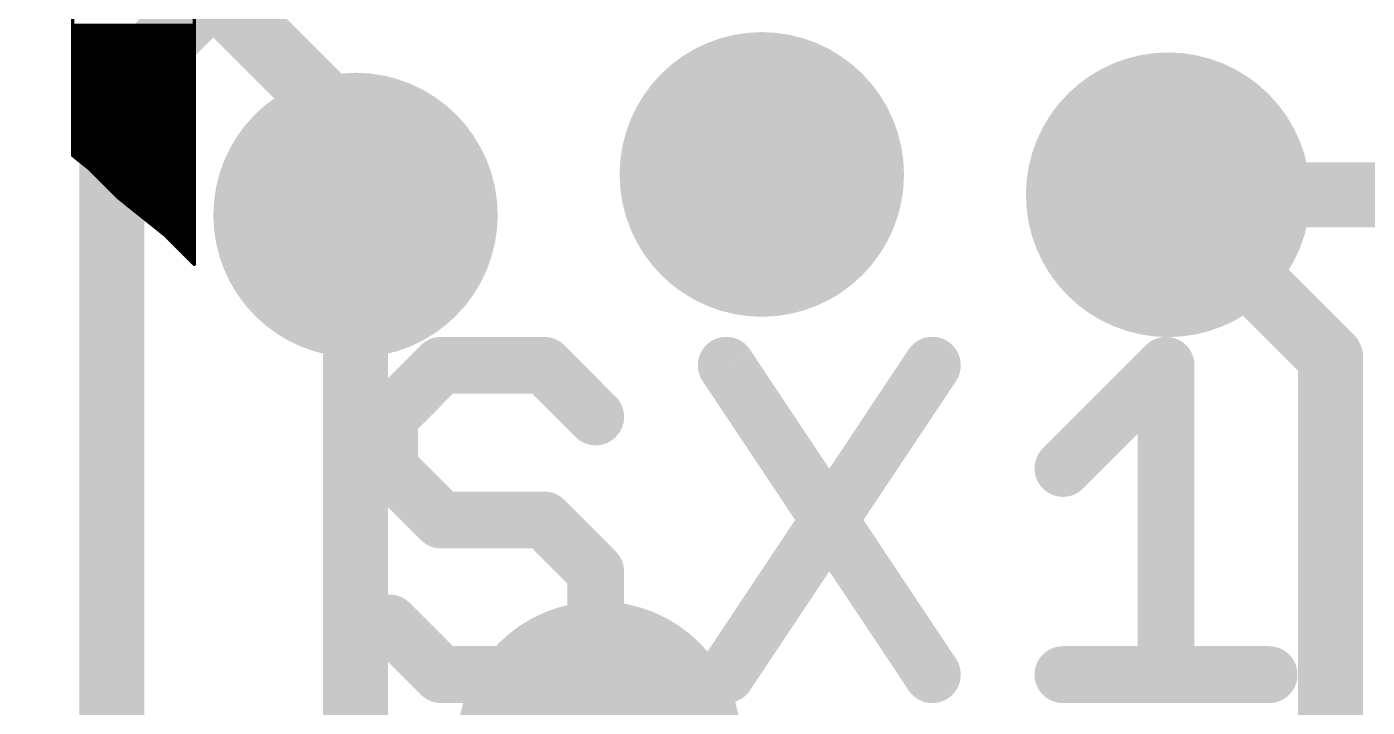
# Model space of a CAD drawing. Extents: x -33 to 74, y -18 to 36.
# Drawn here: x 8.625 to 12.814, y 20.18 to 22.305 of the extents above; entities that cross this region are included whole.
import ezdxf

# ---------------------------------------------------------------- set-up
doc = ezdxf.new("R2010")
doc.units = 0
for name, color, linetype in [('1', 12, 'CONTINUOUS'), ('16', 132, 'CONTINUOUS'), ('18', 110, 'CONTINUOUS'), ('21', 41, 'CONTINUOUS')]:
    doc.layers.add(name, color=color, linetype=linetype)

# ---------------------------------------------------------------- blocks, each defined once
blk = doc.blocks.new('ROUNDV')
at = {"const_width": 0.5}
blk.add_lwpolyline([(0, -0.25, 1), (0, 0.25, 1), (0, -0.25)], format="xyb", dxfattribs=at)

msp = doc.modelspace()

# ---------------------------------------------------------------- linework, layer by layer
at = {"layer": '1', "const_width": 0.2032}
for points in [[(9.652, 21.971), (7.112, 24.511)], [(9.652, 21.717), (9.652, 21.971)], [(12.7, 21.2725), (12.192, 21.7805)], [(12.7, 17.215), (12.7, 21.2725)]]:
    msp.add_lwpolyline(points, dxfattribs=at)
at = {"layer": '1', "const_width": 0.1016}
for points in [[(9.7028, 21.971, 1), (9.6012, 21.971)], [(9.6161, 21.9351, 1), (9.6879, 22.0069)], [(12.2279, 21.8164, 1), (12.1561, 21.7446)], [(9.6012, 21.717, 1), (9.7028, 21.717)], [(12.7508, 21.2725, 1), (12.6492, 21.2725)], [(12.6641, 21.2366, 1), (12.7359, 21.3084)]]:
    msp.add_lwpolyline(points, format="xyb", dxfattribs=at)
at = {"layer": '16', "const_width": 0.2032}
for points in [[(9.906, 23.114), (8.89, 22.098)], [(8.89, 22.098), (8.89, 12.065)], [(14.351, 21.7805), (12.192, 21.7805)], [(9.652, 11.049), (9.652, 21.717)]]:
    msp.add_lwpolyline(points, dxfattribs=at)
at = {"layer": '16', "const_width": 0.1016}
for points in [[(8.9408, 22.098, 1), (8.8392, 22.098)], [(8.8541, 22.1339, 1), (8.9259, 22.0621)], [(12.192, 21.8313, 1), (12.192, 21.7297)], [(9.7028, 21.717, 1), (9.6012, 21.717)]]:
    msp.add_lwpolyline(points, format="xyb", dxfattribs=at)
at = {"layer": '21'}
for points, const_width in [([(8.768, 21.903), (8.768, 23.753)], 0.01), ([(9.148, 22.583), (9.148, 21.563)], 0.01), ([(8.768, 22.31), (9.148, 22.31)], 0.01), ([(8.768, 22.3), (9.148, 22.3)], 0.01), ([(8.768, 22.29), (9.148, 22.29)], 0.01), ([(8.768, 22.28), (9.148, 22.28)], 0.01), ([(8.768, 22.27), (9.148, 22.27)], 0.01), ([(8.768, 22.26), (9.148, 22.26)], 0.01), ([(8.768, 22.25), (9.148, 22.25)], 0.01), ([(8.768, 22.24), (9.148, 22.24)], 0.01), ([(8.768, 22.23), (9.148, 22.23)], 0.01), ([(8.768, 22.22), (9.148, 22.22)], 0.01), ([(8.768, 22.21), (9.148, 22.21)], 0.01), ([(8.768, 22.2), (9.148, 22.2)], 0.01), ([(8.768, 22.19), (9.148, 22.19)], 0.01), ([(8.768, 22.18), (9.148, 22.18)], 0.01), ([(8.768, 22.17), (9.148, 22.17)], 0.01), ([(8.768, 22.16), (9.148, 22.16)], 0.01), ([(8.768, 22.15), (9.148, 22.15)], 0.01), ([(8.768, 22.14), (9.148, 22.14)], 0.01), ([(8.768, 22.13), (9.148, 22.13)], 0.01), ([(8.768, 22.12), (9.148, 22.12)], 0.01), ([(8.768, 22.11), (9.148, 22.11)], 0.01), ([(8.768, 22.1), (9.148, 22.1)], 0.01), ([(8.768, 22.09), (9.148, 22.09)], 0.01), ([(8.768, 22.08), (9.148, 22.08)], 0.01), ([(8.768, 22.07), (9.148, 22.07)], 0.01), ([(8.768, 22.06), (9.148, 22.06)], 0.01), ([(8.768, 22.05), (9.148, 22.05)], 0.01), ([(8.768, 22.04), (9.148, 22.04)], 0.01), ([(8.768, 22.03), (9.148, 22.03)], 0.01), ([(8.768, 22.02), (9.148, 22.02)], 0.01), ([(8.768, 22.01), (9.148, 22.01)], 0.01), ([(8.768, 22), (9.148, 22)], 0.01), ([(8.768, 21.99), (9.148, 21.99)], 0.01), ([(8.768, 21.98), (9.148, 21.98)], 0.01), ([(8.768, 21.97), (9.148, 21.97)], 0.01), ([(8.768, 21.96), (9.148, 21.96)], 0.01), ([(8.768, 21.95), (9.148, 21.95)], 0.01), ([(8.768, 21.94), (9.148, 21.94)], 0.01), ([(8.768, 21.93), (9.148, 21.93)], 0.01), ([(8.768, 21.92), (9.148, 21.92)], 0.01), ([(8.768, 21.91), (9.148, 21.91)], 0.01), ([(8.818, 21.863), (8.768, 21.903)], 0.01), ([(8.7718, 21.9), (9.148, 21.9)], 0.01), ([(8.7843, 21.89), (9.148, 21.89)], 0.01), ([(8.7968, 21.88), (9.148, 21.88)], 0.01), ([(8.8093, 21.87), (9.148, 21.87)], 0.01), ([(8.858, 21.823), (8.818, 21.863)], 0.01), ([(8.821, 21.86), (9.148, 21.86)], 0.01), ([(8.831, 21.85), (9.148, 21.85)], 0.01), ([(8.841, 21.84), (9.148, 21.84)], 0.01), ([(8.851, 21.83), (9.148, 21.83)], 0.01), ([(8.908, 21.773), (8.858, 21.823)], 0.01), ([(8.861, 21.82), (9.148, 21.82)], 0.01), ([(8.871, 21.81), (9.148, 21.81)], 0.01), ([(8.881, 21.8), (9.148, 21.8)], 0.01), ([(8.891, 21.79), (9.148, 21.79)], 0.01), ([(8.901, 21.78), (9.148, 21.78)], 0.01), ([(8.958, 21.733), (8.908, 21.773)], 0.01), ([(8.9117, 21.77), (9.148, 21.77)], 0.01), ([(8.9243, 21.76), (9.148, 21.76)], 0.01), ([(8.9367, 21.75), (9.148, 21.75)], 0.01), ([(8.9493, 21.74), (9.148, 21.74)], 0.01), ([(9.008, 21.693), (8.958, 21.733)], 0.01), ([(8.9618, 21.73), (9.148, 21.73)], 0.01), ([(8.9742, 21.72), (9.148, 21.72)], 0.01), ([(8.9868, 21.71), (9.148, 21.71)], 0.01), ([(8.9992, 21.7), (9.148, 21.7)], 0.01), ([(9.058, 21.653), (9.008, 21.693)], 0.01), ([(9.0118, 21.69), (9.148, 21.69)], 0.01), ([(9.0243, 21.68), (9.148, 21.68)], 0.01), ([(9.0367, 21.67), (9.148, 21.67)], 0.01), ([(9.0493, 21.66), (9.148, 21.66)], 0.01), ([(9.108, 21.603), (9.058, 21.653)], 0.01), ([(9.061, 21.65), (9.148, 21.65)], 0.01), ([(9.071, 21.64), (9.148, 21.64)], 0.01), ([(9.081, 21.63), (9.148, 21.63)], 0.01), ([(9.091, 21.62), (9.148, 21.62)], 0.01), ([(9.101, 21.61), (9.148, 21.61)], 0.01), ([(9.148, 21.563), (9.108, 21.603)], 0.01), ([(9.111, 21.6), (9.148, 21.6)], 0.01), ([(9.121, 21.59), (9.148, 21.59)], 0.01), ([(9.131, 21.58), (9.148, 21.58)], 0.01), ([(9.141, 21.57), (9.148, 21.57)], 0.01), ([(9.9195, 21.2479), (9.7585, 21.0869)], 0.1778), ([(10.2415, 21.2479), (9.9195, 21.2479)], 0.1778), ([(10.4025, 21.0869), (10.2415, 21.2479)], 0.1778), ([(10.811, 21.2479), (11.455, 20.2819)], 0.1778), ([(11.455, 21.2479), (10.811, 20.2819)], 0.1778), ([(11.8634, 20.9259), (12.1854, 21.2479)], 0.1778), ([(12.1854, 21.2479), (12.1854, 20.2819)], 0.1778), ([(9.7585, 21.0869), (9.7585, 20.9259)], 0.1778), ([(9.7585, 20.9259), (9.9195, 20.7649)], 0.1778), ([(9.9195, 20.7649), (10.2415, 20.7649)], 0.1778), ([(10.2415, 20.7649), (10.4025, 20.6039)], 0.1778), ([(10.4025, 20.6039), (10.4025, 20.4429)], 0.1778), ([(9.9195, 20.2819), (9.7585, 20.4429)], 0.1778), ([(10.4025, 20.4429), (10.2415, 20.2819)], 0.1778), ([(10.2415, 20.2819), (9.9195, 20.2819)], 0.1778), ([(11.8634, 20.2819), (12.5075, 20.2819)], 0.1778)]:
    msp.add_lwpolyline(points, dxfattribs=dict(at, const_width=const_width))
for points, const_width in [([(8.768, 22.3025, 1), (8.768, 22.2975)], 0.005), ([(8.768, 22.2925, 1), (8.768, 22.2875)], 0.005), ([(9.148, 22.2975, 1), (9.148, 22.3025)], 0.005), ([(9.148, 22.2875, 1), (9.148, 22.2925)], 0.005), ([(8.768, 22.2825, 1), (8.768, 22.2775)], 0.005), ([(8.768, 22.2725, 1), (8.768, 22.2675)], 0.005), ([(8.768, 22.2625, 1), (8.768, 22.2575)], 0.005), ([(8.768, 22.2525, 1), (8.768, 22.2475)], 0.005), ([(9.148, 22.2775, 1), (9.148, 22.2825)], 0.005), ([(9.148, 22.2675, 1), (9.148, 22.2725)], 0.005), ([(9.148, 22.2575, 1), (9.148, 22.2625)], 0.005), ([(9.148, 22.2475, 1), (9.148, 22.2525)], 0.005), ([(8.768, 22.2425, 1), (8.768, 22.2375)], 0.005), ([(8.768, 22.2325, 1), (8.768, 22.2275)], 0.005), ([(8.768, 22.2225, 1), (8.768, 22.2175)], 0.005), ([(8.768, 22.2125, 1), (8.768, 22.2075)], 0.005), ([(9.148, 22.2375, 1), (9.148, 22.2425)], 0.005), ([(9.148, 22.2275, 1), (9.148, 22.2325)], 0.005), ([(9.148, 22.2175, 1), (9.148, 22.2225)], 0.005), ([(9.148, 22.2075, 1), (9.148, 22.2125)], 0.005), ([(8.768, 22.2025, 1), (8.768, 22.1975)], 0.005), ([(8.768, 22.1925, 1), (8.768, 22.1875)], 0.005), ([(8.768, 22.1825, 1), (8.768, 22.1775)], 0.005), ([(8.768, 22.1725, 1), (8.768, 22.1675)], 0.005), ([(8.768, 22.1625, 1), (8.768, 22.1575)], 0.005), ([(9.148, 22.1975, 1), (9.148, 22.2025)], 0.005), ([(9.148, 22.1875, 1), (9.148, 22.1925)], 0.005), ([(9.148, 22.1775, 1), (9.148, 22.1825)], 0.005), ([(9.148, 22.1675, 1), (9.148, 22.1725)], 0.005), ([(9.148, 22.1575, 1), (9.148, 22.1625)], 0.005), ([(8.768, 22.1525, 1), (8.768, 22.1475)], 0.005), ([(8.768, 22.1425, 1), (8.768, 22.1375)], 0.005), ([(8.768, 22.1325, 1), (8.768, 22.1275)], 0.005), ([(8.768, 22.1225, 1), (8.768, 22.1175)], 0.005), ([(9.148, 22.1475, 1), (9.148, 22.1525)], 0.005), ([(9.148, 22.1375, 1), (9.148, 22.1425)], 0.005), ([(9.148, 22.1275, 1), (9.148, 22.1325)], 0.005), ([(9.148, 22.1175, 1), (9.148, 22.1225)], 0.005), ([(8.768, 22.1125, 1), (8.768, 22.1075)], 0.005), ([(8.768, 22.1025, 1), (8.768, 22.0975)], 0.005), ([(8.768, 22.0925, 1), (8.768, 22.0875)], 0.005), ([(8.768, 22.0825, 1), (8.768, 22.0775)], 0.005), ([(9.148, 22.1075, 1), (9.148, 22.1125)], 0.005), ([(9.148, 22.0975, 1), (9.148, 22.1025)], 0.005), ([(9.148, 22.0875, 1), (9.148, 22.0925)], 0.005), ([(9.148, 22.0775, 1), (9.148, 22.0825)], 0.005), ([(8.768, 22.0725, 1), (8.768, 22.0675)], 0.005), ([(8.768, 22.0625, 1), (8.768, 22.0575)], 0.005), ([(8.768, 22.0525, 1), (8.768, 22.0475)], 0.005), ([(8.768, 22.0425, 1), (8.768, 22.0375)], 0.005), ([(9.148, 22.0675, 1), (9.148, 22.0725)], 0.005), ([(9.148, 22.0575, 1), (9.148, 22.0625)], 0.005), ([(9.148, 22.0475, 1), (9.148, 22.0525)], 0.005), ([(9.148, 22.0375, 1), (9.148, 22.0425)], 0.005), ([(8.768, 22.0325, 1), (8.768, 22.0275)], 0.005), ([(8.768, 22.0225, 1), (8.768, 22.0175)], 0.005), ([(8.768, 22.0125, 1), (8.768, 22.0075)], 0.005), ([(8.768, 22.0025, 1), (8.768, 21.9975)], 0.005), ([(9.148, 22.0275, 1), (9.148, 22.0325)], 0.005), ([(9.148, 22.0175, 1), (9.148, 22.0225)], 0.005), ([(9.148, 22.0075, 1), (9.148, 22.0125)], 0.005), ([(9.148, 21.9975, 1), (9.148, 22.0025)], 0.005), ([(8.768, 21.9925, 1), (8.768, 21.9875)], 0.005), ([(8.768, 21.9825, 1), (8.768, 21.9775)], 0.005), ([(8.768, 21.9725, 1), (8.768, 21.9675)], 0.005), ([(8.768, 21.9625, 1), (8.768, 21.9575)], 0.005), ([(8.768, 21.9525, 1), (8.768, 21.9475)], 0.005), ([(9.148, 21.9875, 1), (9.148, 21.9925)], 0.005), ([(9.148, 21.9775, 1), (9.148, 21.9825)], 0.005), ([(9.148, 21.9675, 1), (9.148, 21.9725)], 0.005), ([(9.148, 21.9575, 1), (9.148, 21.9625)], 0.005), ([(9.148, 21.9475, 1), (9.148, 21.9525)], 0.005), ([(8.768, 21.9425, 1), (8.768, 21.9375)], 0.005), ([(8.768, 21.9325, 1), (8.768, 21.9275)], 0.005), ([(8.768, 21.9225, 1), (8.768, 21.9175)], 0.005), ([(8.768, 21.9125, 1), (8.768, 21.9075)], 0.005), ([(9.148, 21.9375, 1), (9.148, 21.9425)], 0.005), ([(9.148, 21.9275, 1), (9.148, 21.9325)], 0.005), ([(9.148, 21.9175, 1), (9.148, 21.9225)], 0.005), ([(9.148, 21.9075, 1), (9.148, 21.9125)], 0.005), ([(8.7696, 21.905, 1), (8.7664, 21.901)], 0.005), ([(8.7655, 21.903, 1), (8.7705, 21.903)], 0.005), ([(8.7718, 21.9025, 1), (8.7718, 21.8975)], 0.005), ([(8.7843, 21.8925, 1), (8.7843, 21.8875)], 0.005), ([(8.7968, 21.8825, 1), (8.7968, 21.8775)], 0.005), ([(8.8093, 21.8725, 1), (8.8093, 21.8675)], 0.005), ([(9.148, 21.8975, 1), (9.148, 21.9025)], 0.005), ([(9.148, 21.8875, 1), (9.148, 21.8925)], 0.005), ([(9.148, 21.8775, 1), (9.148, 21.8825)], 0.005), ([(9.148, 21.8675, 1), (9.148, 21.8725)], 0.005), ([(8.8198, 21.8648, 1), (8.8162, 21.8612)], 0.005), ([(8.8164, 21.861, 1), (8.8196, 21.865)], 0.005), ([(8.821, 21.8625, 1), (8.821, 21.8575)], 0.005), ([(8.831, 21.8525, 1), (8.831, 21.8475)], 0.005), ([(8.841, 21.8425, 1), (8.841, 21.8375)], 0.005), ([(8.851, 21.8325, 1), (8.851, 21.8275)], 0.005), ([(9.148, 21.8575, 1), (9.148, 21.8625)], 0.005), ([(9.148, 21.8475, 1), (9.148, 21.8525)], 0.005), ([(9.148, 21.8375, 1), (9.148, 21.8425)], 0.005), ([(9.148, 21.8275, 1), (9.148, 21.8325)], 0.005), ([(8.8598, 21.8248, 1), (8.8562, 21.8212)], 0.005), ([(8.8562, 21.8212, 1), (8.8598, 21.8248)], 0.005), ([(8.861, 21.8225, 1), (8.861, 21.8175)], 0.005), ([(8.871, 21.8125, 1), (8.871, 21.8075)], 0.005), ([(8.881, 21.8025, 1), (8.881, 21.7975)], 0.005), ([(8.891, 21.7925, 1), (8.891, 21.7875)], 0.005), ([(9.148, 21.8175, 1), (9.148, 21.8225)], 0.005), ([(9.148, 21.8075, 1), (9.148, 21.8125)], 0.005), ([(9.148, 21.7975, 1), (9.148, 21.8025)], 0.005), ([(9.148, 21.7875, 1), (9.148, 21.7925)], 0.005), ([(8.901, 21.7825, 1), (8.901, 21.7775)], 0.005), ([(8.9096, 21.775, 1), (8.9064, 21.771)], 0.005), ([(8.9062, 21.7712, 1), (8.9098, 21.7748)], 0.005), ([(8.9117, 21.7725, 1), (8.9117, 21.7675)], 0.005), ([(8.9243, 21.7625, 1), (8.9243, 21.7575)], 0.005), ([(8.9367, 21.7525, 1), (8.9367, 21.7475)], 0.005), ([(8.9493, 21.7425, 1), (8.9493, 21.7375)], 0.005), ([(9.148, 21.7775, 1), (9.148, 21.7825)], 0.005), ([(9.148, 21.7675, 1), (9.148, 21.7725)], 0.005), ([(9.148, 21.7575, 1), (9.148, 21.7625)], 0.005), ([(9.148, 21.7475, 1), (9.148, 21.7525)], 0.005), ([(9.148, 21.7375, 1), (9.148, 21.7425)], 0.005), ([(8.9596, 21.735, 1), (8.9564, 21.731)], 0.005), ([(8.9564, 21.731, 1), (8.9596, 21.735)], 0.005), ([(8.9618, 21.7325, 1), (8.9618, 21.7275)], 0.005), ([(8.9742, 21.7225, 1), (8.9742, 21.7175)], 0.005), ([(8.9868, 21.7125, 1), (8.9868, 21.7075)], 0.005), ([(8.9992, 21.7025, 1), (8.9992, 21.6975)], 0.005), ([(9.148, 21.7275, 1), (9.148, 21.7325)], 0.005), ([(9.148, 21.7175, 1), (9.148, 21.7225)], 0.005), ([(9.148, 21.7075, 1), (9.148, 21.7125)], 0.005), ([(9.148, 21.6975, 1), (9.148, 21.7025)], 0.005), ([(9.0096, 21.695, 1), (9.0064, 21.691)], 0.005), ([(9.0064, 21.691, 1), (9.0096, 21.695)], 0.005), ([(9.0118, 21.6925, 1), (9.0118, 21.6875)], 0.005), ([(9.0243, 21.6825, 1), (9.0243, 21.6775)], 0.005), ([(9.0367, 21.6725, 1), (9.0367, 21.6675)], 0.005), ([(9.0493, 21.6625, 1), (9.0493, 21.6575)], 0.005), ([(9.148, 21.6875, 1), (9.148, 21.6925)], 0.005), ([(9.148, 21.6775, 1), (9.148, 21.6825)], 0.005), ([(9.148, 21.6675, 1), (9.148, 21.6725)], 0.005), ([(9.148, 21.6575, 1), (9.148, 21.6625)], 0.005), ([(9.0598, 21.6548, 1), (9.0562, 21.6512)], 0.005), ([(9.0564, 21.651, 1), (9.0596, 21.655)], 0.005), ([(9.061, 21.6525, 1), (9.061, 21.6475)], 0.005), ([(9.071, 21.6425, 1), (9.071, 21.6375)], 0.005), ([(9.081, 21.6325, 1), (9.081, 21.6275)], 0.005), ([(9.091, 21.6225, 1), (9.091, 21.6175)], 0.005), ([(9.148, 21.6475, 1), (9.148, 21.6525)], 0.005), ([(9.148, 21.6375, 1), (9.148, 21.6425)], 0.005), ([(9.148, 21.6275, 1), (9.148, 21.6325)], 0.005), ([(9.148, 21.6175, 1), (9.148, 21.6225)], 0.005), ([(9.101, 21.6125, 1), (9.101, 21.6075)], 0.005), ([(9.1098, 21.6048, 1), (9.1062, 21.6012)], 0.005), ([(9.1062, 21.6012, 1), (9.1098, 21.6048)], 0.005), ([(9.111, 21.6025, 1), (9.111, 21.5975)], 0.005), ([(9.121, 21.5925, 1), (9.121, 21.5875)], 0.005), ([(9.131, 21.5825, 1), (9.131, 21.5775)], 0.005), ([(9.148, 21.6075, 1), (9.148, 21.6125)], 0.005), ([(9.148, 21.5975, 1), (9.148, 21.6025)], 0.005), ([(9.148, 21.5875, 1), (9.148, 21.5925)], 0.005), ([(9.148, 21.5775, 1), (9.148, 21.5825)], 0.005), ([(9.141, 21.5725, 1), (9.141, 21.5675)], 0.005), ([(9.1455, 21.563, 1), (9.1505, 21.563)], 0.005), ([(9.1462, 21.5612, 1), (9.1498, 21.5648)], 0.005), ([(9.148, 21.5675, 1), (9.148, 21.5725)], 0.005), ([(9.9195, 21.2924, 1), (9.9195, 21.2035)], 0.0889), ([(9.951, 21.2165, 1), (9.8881, 21.2794)], 0.0889), ([(10.273, 21.2794, 1), (10.2101, 21.2165)], 0.0889), ([(10.2415, 21.2035, 1), (10.2415, 21.2924)], 0.0889), ([(10.848, 21.2726, 1), (10.774, 21.2233)], 0.0889), ([(11.492, 21.2233, 1), (11.418, 21.2726)], 0.0889), ([(12.2299, 21.2479, 1), (12.141, 21.2479)], 0.0889), ([(12.2169, 21.2165, 1), (12.154, 21.2794)], 0.0889), ([(9.803, 21.0869, 1), (9.7141, 21.0869)], 0.0889), ([(9.7271, 21.1183, 1), (9.79, 21.0555)], 0.0889), ([(10.3711, 21.0555, 1), (10.434, 21.1183)], 0.0889), ([(9.79, 20.9573, 1), (9.7271, 20.8945)], 0.0889), ([(11.832, 20.9573, 1), (11.8949, 20.8945)], 0.0889), ([(9.7141, 20.9259, 1), (9.803, 20.9259)], 0.0889), ([(9.9195, 20.8094, 1), (9.9195, 20.7205)], 0.0889), ([(9.8881, 20.7335, 1), (9.951, 20.7963)], 0.0889), ([(10.273, 20.7963, 1), (10.2101, 20.7335)], 0.0889), ([(10.2415, 20.7205, 1), (10.2415, 20.8094)], 0.0889), ([(10.447, 20.6039, 1), (10.3581, 20.6039)], 0.0889), ([(10.3711, 20.5725, 1), (10.434, 20.6353)], 0.0889), ([(9.79, 20.4743, 1), (9.7271, 20.4115)], 0.0889), ([(10.434, 20.4115, 1), (10.3711, 20.4743)], 0.0889), ([(10.3581, 20.4429, 1), (10.447, 20.4429)], 0.0889), ([(9.9195, 20.3264, 1), (9.9195, 20.2374)], 0.0889), ([(10.2415, 20.2374, 1), (10.2415, 20.3264)], 0.0889), ([(11.8634, 20.3264, 1), (11.8634, 20.2374)], 0.0889), ([(12.5075, 20.2374, 1), (12.5075, 20.3264)], 0.0889), ([(9.8881, 20.2505, 1), (9.951, 20.3133)], 0.0889), ([(10.2101, 20.3133, 1), (10.273, 20.2505)], 0.0889), ([(10.774, 20.3066, 1), (10.848, 20.2572)], 0.0889), ([(11.418, 20.2572, 1), (11.492, 20.3066)], 0.0889), ([(12.141, 20.2819, 1), (12.2299, 20.2819)], 0.0889)]:
    msp.add_lwpolyline(points, format="xyb", dxfattribs=dict(at, const_width=const_width))

# ---------------------------------------------------------------- block references
at = {"layer": '18', "xscale": 0.889, "yscale": 0.889}
for p in [(10.922, 21.844), (10.922, 21.844), (12.192, 21.7805), (12.192, 21.7805), (9.652, 21.717), (9.652, 21.717), (10.414, 20.066), (10.414, 20.066)]:
    msp.add_blockref('ROUNDV', p, dxfattribs=at)

doc.saveas('drawing.dxf')
